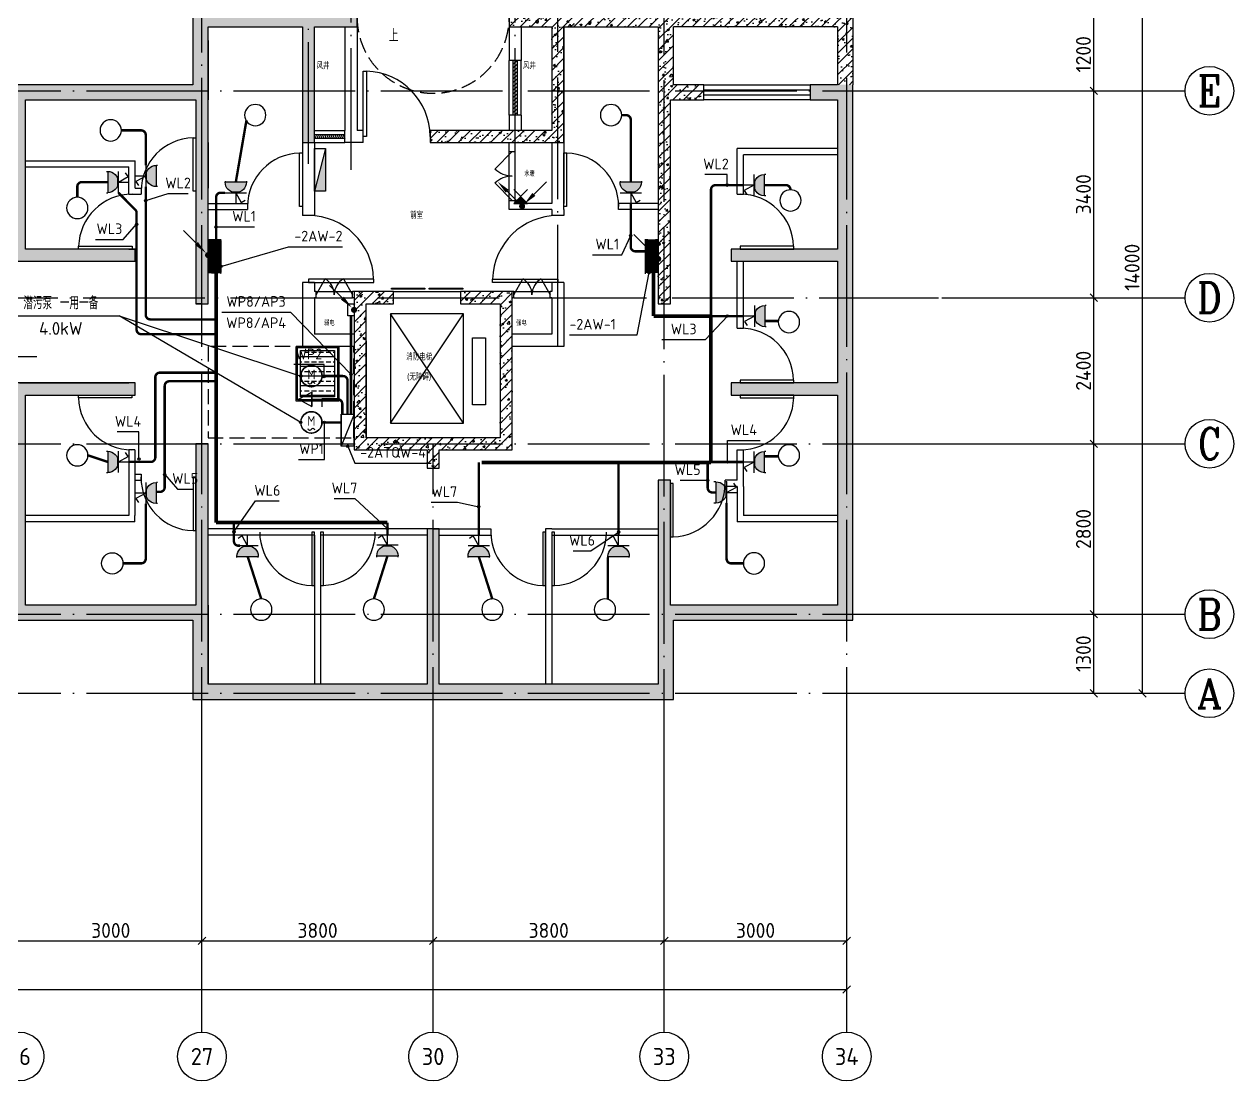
# Model space of a CAD drawing. Extents: x 1129508 to 1196731, y 2982646 to 3009272.
# Drawn here: x 1176845 to 1196731, y 2982646 to 3000007 of the extents above; entities that cross this region are included whole.
import ezdxf
from ezdxf.enums import TextEntityAlignment as Align

# ---------------------------------------------------------------- set-up
doc = ezdxf.new("R2010")
doc.units = 0
doc.header["$LTSCALE"] = 1000
for name, pattern in [('__DASH', [0.35, 0.25, -0.1]), ('DASH', [0.35, 0.25, -0.1]), ('DOTE', [2.42, 2, -0.2, 0.02, -0.2])]:
    doc.linetypes.add(name, pattern=pattern)
for name, color, linetype in [('AXIS', 3, 'Continuous'), ('AXIS_TEXT', 7, 'Continuous'), ('COLUMN', 2, 'Continuous'), ('DIM-动力', 3, 'Continuous'), ('DIM-照明', 7, 'Continuous'), ('DIM-箱柜', 7, 'Continuous'), ('DOTE', 8, 'DOTE'), ('E-LINE', 83, 'Continuous'), ('E_LINE', 83, 'Continuous'), ('EQUIP-动力', 3, 'Continuous'), ('EQUIP-插座', 3, 'Continuous'), ('EQUIP-照明', 3, 'Continuous'), ('EQUIP-箱柜', 3, 'Continuous'), ('EQUIP_消火栓', 4, 'Continuous'), ('GROUND', 150, 'Continuous'), ('LWIRE', 4, 'Continuous'), ('PUB_HATCH', 8, 'Continuous'), ('PUB_TEXT', 7, 'Continuous'), ('STAIR', 8, 'Continuous'), ('WALL', 2, 'Continuous'), ('WINDOW', 4, 'Continuous'), ('WIRE-照明', 1, 'Continuous')]:
    doc.layers.add(name, color=color, linetype=linetype)
doc.styles.add('_TCH_AXIS', font='COMPLEX', dxfattribs={"bigfont": 'GBCBIG'})
doc.styles.add('_TEL_ATTDEF', font='GBENOR', dxfattribs={"width": 0.8, "height": 3, "bigfont": 'GBCBIG'})
doc.styles.add('_TEL_DIM', font='SIMPLEX', dxfattribs={"width": 0.8, "height": 3.5, "bigfont": 'HZTXT'})
doc.styles.add('CADReader_TextStyle', font='tssdeng.shx', dxfattribs={"height": 0.2, "bigfont": 'gbcbig.shx'})
doc.styles.add('COMPLEX', font='COMPLEX')
doc.styles.get("Standard").update_dxf_attribs({"font": 'simplex.shx', "bigfont": 'gbcbig.shx'})
pattern_1 = [(45, (0, 0), (-88.3883476, 88.3883476), []), (50, (0, 0), (358.63009, -31.376067), [37.5, -412.5]), (355, (0, 0), (-69.375667, 376.096067), [30, -330]), (100.4514, (29.9, -2.6), (289.25469, 344.71977), [31.870095, -350.571056]), (46.1842, (0, 100), (533.620524, -82.75951), [56.25, -618.75]), (96.6356, (44.47, 93.1), (467.33135, 487.05894), [47.80514, -525.8565]), (351.1842, (0, 100), (467.33097, 487.0593), [45, -495]), (21, (50, 75), (298.453526, -201.309445), [37.5, -412.5]), (326, (50, 75), (121.657666, 362.57502), [30, -330]), (71.4514, (74.87, 58.22), (420.111314, 161.26525), [31.870095, -350.571056]), (37.5, (0, 0), (6.0799277, 166.446927), [0, -326, 0, -335, 0, -331.25]), (7.5, (0, 0), (131.534769, 197.205856), [0, -191, 0, -318.5, 0, -126.25]), (-32.5, (-111.5, 0), (266.911218, -11.277436), [0, -125, 0, -390, 0, -517.5]), (-42.5, (-161.5, 0), (291.593085, 50.052491), [0, -162.5, 0, -259, 0, -367.5])]

# ---------------------------------------------------------------- blocks, each defined once
blk = doc.blocks.new('_AXISO')
blk.add_circle((0, 0), 0.5)
at = {"layer": 'AXIS_TEXT', "style": 'COMPLEX', "width": 1.041667}
blk.add_attdef('A', text='', height=0.56, dxfattribs=at).set_placement((-0.25, -0.28), (0.25, -0.28), align=Align.FIT)
blk = doc.blocks.new('21325465')
at = {"layer": 'AXIS', "linetype": 'Continuous'}
for p, q in [((6334376, 289658), (6334376, 303658)), ((6335176, 289658), (6335176, 303658)), ((6334026, 299558), (6334726, 299558)), ((6334314, 299620), (6334438, 299496)), ((6334026, 296158), (6334726, 296158)), ((6334314, 296220), (6334438, 296096)), ((6334026, 293758), (6334726, 293758)), ((6334314, 293820), (6334438, 293696)), ((6334026, 290958), (6334726, 290958)), ((6334314, 291020), (6334438, 290896)), ((6331876, 289658), (6335526, 289658)), ((6331876, 289658), (6334726, 289658)), ((6334314, 289720), (6334438, 289596)), ((6335114, 289720), (6335238, 289596)), ((6319713, 284090), (6319713, 288090)), ((6323513, 284090), (6323513, 288090)), ((6327313, 284090), (6327313, 288090)), ((6330313, 284090), (6330313, 288090)), ((6330313, 284440), (6330313, 288090)), ((6330313, 285240), (6330313, 288090)), ((6319713, 285240), (6319713, 285940)), ((6323513, 285240), (6323513, 285940)), ((6327313, 285240), (6327313, 285940)), ((6275563, 285590), (6330313, 285590)), ((6319651, 285528), (6319775, 285652)), ((6323451, 285528), (6323575, 285652)), ((6327251, 285528), (6327375, 285652)), ((6330251, 285528), (6330375, 285652)), ((6275563, 284790), (6330313, 284790)), ((6330251, 284728), (6330375, 284852))]:
    blk.add_line(p, q, dxfattribs=at)
at = {"layer": 'AXIS'}
for p, q in [((6331876, 299558), (6335876, 299558)), ((6331876, 296158), (6335876, 296158)), ((6331876, 293758), (6335876, 293758)), ((6331876, 290958), (6335876, 290958)), ((6331876, 289658), (6335876, 289658))]:
    blk.add_line(p, q, dxfattribs=at)
at = {"layer": 'AXIS', "linetype": 'Continuous'}
for centre in [(6316713, 283690), (6319713, 283690), (6323513, 283690), (6327313, 283690), (6330313, 283690)]:
    blk.add_circle(centre, 400, dxfattribs=at)
at = {"layer": 'DOTE'}
for p, q in [((6319713, 288090), (6319713, 305116)), ((6321463, 298358), (6321463, 305116)), ((6322163, 298258), (6322163, 305116)), ((6324863, 298258), (6324863, 305116)), ((6325563, 295358), (6325563, 305116)), ((6327313, 288053), (6327313, 305079)), ((6330313, 288090), (6330313, 305116)), ((6274252, 299558), (6331876, 299558)), ((6274201, 296158), (6331824, 296158)), ((6274252, 293758), (6331876, 293758)), ((6323513, 288090), (6323513, 293758)), ((6274252, 290958), (6331876, 290958)), ((6274252, 289658), (6331876, 289658))]:
    blk.add_line(p, q, dxfattribs=at)
at = {"layer": 'AXIS'}
ref = blk.add_blockref('_AXISO', (6336276, 299558), dxfattribs=dict(at, xscale=800, yscale=800, zscale=800))
ref.add_attrib('A', 'E', dxfattribs={"layer": 'AXIS_TEXT', "height": 509, "style": '_TCH_AXIS'}).set_placement((6336082, 299303), (6336470, 299303), align=Align.FIT)
ref = blk.add_blockref('_AXISO', (6336276, 296158), dxfattribs=dict(at, xscale=800, yscale=800, zscale=800))
ref.add_attrib('A', 'D', dxfattribs={"layer": 'AXIS_TEXT', "height": 497, "style": '_TCH_AXIS'}).set_placement((6336075, 295909), (6336477, 295909), align=Align.FIT)
ref = blk.add_blockref('_AXISO', (6336276, 293758), dxfattribs=dict(at, xscale=800, yscale=800, zscale=800))
ref.add_attrib('A', 'C', dxfattribs={"layer": 'AXIS_TEXT', "height": 521, "style": '_TCH_AXIS'}).set_placement((6336090, 293497), (6336462, 293497), align=Align.FIT)
ref = blk.add_blockref('_AXISO', (6336276, 290958), dxfattribs=dict(at, xscale=800, yscale=800, zscale=800))
ref.add_attrib('A', 'B', dxfattribs={"layer": 'AXIS_TEXT', "height": 497, "style": '_TCH_AXIS'}).set_placement((6336075, 290709), (6336477, 290709), align=Align.FIT)
ref = blk.add_blockref('_AXISO', (6336276, 289658), dxfattribs=dict(at, xscale=800, yscale=800, zscale=800))
ref.add_attrib('A', 'A', dxfattribs={"layer": 'AXIS_TEXT', "height": 486, "style": '_TCH_AXIS'}).set_placement((6336068, 289415), (6336484, 289415), align=Align.FIT)
at = {"layer": 'AXIS', "color": 7, "style": 'CADReader_TextStyle'}
for s, rotation, p in [('1200', 90, (6334082, 300158)), ('3400', 90, (6334082, 297858)), ('14000', 90, (6334882, 296658)), ('2400', 90, (6334082, 294958)), ('2800', 90, (6334082, 292358)), ('1300', 90, (6334082, 290308)), ('3000', 360, (6318213, 285884)), ('3800', 360, (6321613, 285884)), ('3800', 360, (6325413, 285884)), ('3000', 360, (6328813, 285884))]:
    blk.add_text(s, height=245, rotation=rotation, dxfattribs=at).set_placement(p, align=Align.TOP_CENTER)
for s, p in [('26', (6316713, 283690)), ('27', (6319713, 283690)), ('30', (6323513, 283690)), ('33', (6327313, 283690)), ('34', (6330313, 283690))]:
    blk.add_text(s, height=280, dxfattribs=at).set_placement(p, align=Align.MIDDLE_CENTER)
blk = doc.blocks.new('$TwtSys$00000434')
for p, q in [((-0.5, 0.5), (-0.5, -0.5)), ((-0.5, -0.5), (0.5, 0.5)), ((0.5, 0.5), (-0.5, 0.5)), ((0.5, -0.5), (0.5, 0.5)), ((-0.5, -0.5), (0.5, -0.5))]:
    blk.add_line(p, q)
blk.add_solid([(0.5, -0.5), (0.5, 0.5), (-0.5, -0.5)])
blk = doc.blocks.new('54154')
at = {"layer": 'STAIR', "color": 4}
for p, q in [((5998902, 538852), (6000102, 540652)), ((6000102, 538852), (5998902, 540652))]:
    blk.add_line(p, q, dxfattribs=at)
for points in [[(5998902, 538852), (5998902, 540652), (6000102, 540652), (6000102, 538852)], [(5998753, 539157), (5998753, 540257), (5998540, 540257), (5998540, 539157)]]:
    blk.add_lwpolyline(points, close=True, dxfattribs=at)
blk = doc.blocks.new('A$C696D7E8D')
at = {"layer": 'E-LINE'}
h = blk.add_hatch(dxfattribs=at)
h.set_pattern_fill('ANSI33', color=256, scale=50, angle=135, style=0)
h.set_pattern_definition([(180, (815902.12, 242131.69), (-2e-13, -158.75), []), (180, (815822.75, 242211.06), (-2e-13, -158.75), [79.375, -39.6875])])
h.paths.add_polyline_path([(-530, -830), (30, -830), (30, -70), (-530, -70)])
for points in [[(-580, -880), (80, -880), (80, -20), (-580, -20)], [(-530, -830), (30, -830), (30, -70), (-530, -70)]]:
    blk.add_lwpolyline(points, close=True, dxfattribs=at)
at = {"layer": 'E_LINE'}
blk.add_lwpolyline([(-600, -900), (100, -900), (100, 0), (-600, 0)], close=True, dxfattribs=at)
at = {"layer": 'E_LINE', "linetype": '__DASH'}
blk.add_lwpolyline([(1550, 0), (1550, -1500), (-849, -1500), (-849, 0)], close=True, dxfattribs=at)
blk = doc.blocks.new('SIPIN1-1-1')
at = {"layer": 'PUB_HATCH'}
h = blk.add_hatch(dxfattribs=at)
h.set_pattern_fill('钢筋混凝土', color=256, scale=50, style=0, pattern_type=2)
h.set_pattern_definition(pattern_1)
h.paths.add_polyline_path([(-258873, 2635086), (-259123, 2635086), (-259123, 2634536), (-258423, 2634536), (-258423, 2632636), (-258223, 2632636), (-258223, 2634536), (-256673, 2634536), (-256673, 2629986), (-256473, 2629986), (-256473, 2633336), (-253673, 2633336), (-253673, 2630885), (-255473, 2630885), (-255473, 2630685), (-251673, 2630685), (-251673, 2630885), (-253473, 2630885), (-253473, 2633336), (-250673, 2633336), (-250673, 2629986), (-250473, 2629986), (-250473, 2634536), (-248923, 2634536), (-248923, 2632636), (-248723, 2632636), (-248723, 2634536), (-248023, 2634536), (-248023, 2635086), (-248273, 2635086), (-248273, 2634786), (-250723, 2634786), (-250723, 2633586), (-256423, 2633586), (-256423, 2634786), (-258873, 2634786)], flags=0)
h = blk.add_hatch(dxfattribs=at)
h.set_pattern_fill('钢筋混凝土', color=256, scale=50, style=0, pattern_type=2)
h.set_pattern_definition(pattern_1)
h.paths.add_polyline_path([(-245523, 2635086), (-245523, 2634536), (-244823, 2634536), (-244823, 2632836), (-246823, 2632836), (-246823, 2632636), (-244623, 2632636), (-244623, 2634536), (-243073, 2634536), (-243073, 2629986), (-242873, 2629986), (-242873, 2633336), (-242323, 2633336), (-242323, 2633586), (-242823, 2633586), (-242823, 2634786), (-245273, 2634786), (-245273, 2635086)], flags=0)
h = blk.add_hatch(dxfattribs=at)
h.set_pattern_fill('钢筋混凝土', color=256, scale=50, style=0, pattern_type=2)
h.set_pattern_definition(pattern_1)
h.paths.add_polyline_path([(-242823, 2634536), (-240123, 2634536), (-239973, 2634686), (-239873, 2634786), (-242823, 2634786)], flags=0)
h = blk.add_hatch(dxfattribs=at)
h.set_pattern_fill('钢筋混凝土', color=256, scale=50, style=0, pattern_type=2)
h.set_pattern_definition(pattern_1)
h.paths.add_polyline_path([(-239873, 2633586), (-239873, 2634786), (-239973, 2634686), (-240123, 2634536), (-240123, 2633586)], flags=0)
h = blk.add_hatch(dxfattribs=at)
h.set_pattern_fill('钢筋混凝土', color=256, scale=50, style=0, pattern_type=2)
h.set_pattern_definition(pattern_1)
h.paths.add_polyline_path([(-260273, 2626286), (-260473, 2626286), (-260473, 2623736), (-264073, 2623736), (-264073, 2627086), (-264273, 2627086), (-264273, 2625036), (-267023, 2625036), (-267023, 2628486), (-265273, 2628486), (-265273, 2628686), (-267023, 2628686), (-267023, 2630686), (-265273, 2630686), (-265273, 2630886), (-267023, 2630886), (-267023, 2633336), (-266573, 2633336), (-266573, 2633586), (-267273, 2633586), (-267273, 2624786), (-264323, 2624786), (-264323, 2623486), (-256423, 2623486), (-256423, 2624786), (-250723, 2624786), (-250723, 2623486), (-242823, 2623486), (-242823, 2624786), (-239873, 2624786), (-239873, 2633586), (-240573, 2633586), (-240573, 2633336), (-240123, 2633336), (-240123, 2630886), (-241873, 2630886), (-241873, 2630686), (-240123, 2630686), (-240123, 2628686), (-241873, 2628686), (-241873, 2628486), (-240123, 2628486), (-240123, 2625036), (-242873, 2625036), (-242873, 2627086), (-243073, 2627086), (-243073, 2623736), (-246673, 2623736), (-246673, 2626286), (-246873, 2626286), (-246873, 2623736), (-250473, 2623736), (-250473, 2627686), (-250673, 2627686), (-250673, 2625036), (-253473, 2625036), (-253473, 2628486), (-251673, 2628486), (-251673, 2628686), (-255473, 2628686), (-255473, 2628486), (-253673, 2628486), (-253673, 2625036), (-256473, 2625036), (-256473, 2627686), (-256673, 2627686), (-256673, 2623736), (-260273, 2623736)], flags=0)
h = blk.add_hatch(dxfattribs=at)
h.set_pattern_fill('钢筋混凝土', color=256, scale=50, style=0, pattern_type=2)
h.set_pattern_definition(pattern_1)
h.paths.add_polyline_path([(-246873, 2627286), (-246673, 2627286), (-246673, 2627586), (-245473, 2627586), (-245473, 2630186), (-246323, 2630186), (-246323, 2629986), (-245673, 2629986), (-245673, 2627786), (-247873, 2627786), (-247873, 2629986), (-247423, 2629986), (-247423, 2630186), (-248073, 2630186), (-248073, 2627586), (-246873, 2627586)], flags=0)
at = {"layer": 'COLUMN'}
for points in [[(-248023, 2634536), (-248023, 2635086)], [(-245523, 2635086), (-245523, 2634536)], [(-250723, 2634786), (-250723, 2633586)], [(-250473, 2629986), (-250473, 2634536)], [(-250473, 2634536), (-248923, 2634536)], [(-248923, 2634536), (-248923, 2632636)], [(-248723, 2632636), (-248723, 2634536)], [(-248723, 2634536), (-248023, 2634536)], [(-245523, 2634536), (-244823, 2634536)], [(-244823, 2634536), (-244823, 2632836)], [(-244623, 2632636), (-244623, 2634536)], [(-244623, 2634536), (-243073, 2634536)], [(-243073, 2634536), (-243073, 2629986)], [(-242823, 2633586), (-242823, 2634536)], [(-250723, 2633586), (-256423, 2633586)], [(-242323, 2633586), (-242823, 2633586)], [(-240123, 2633586), (-240573, 2633586)], [(-239873, 2624786), (-239873, 2633586)], [(-253473, 2630885), (-253473, 2633336)], [(-253473, 2633336), (-250673, 2633336)], [(-250673, 2633336), (-250673, 2629986)], [(-242873, 2629986), (-242873, 2633336)], [(-242873, 2633336), (-242323, 2633336)], [(-240573, 2633336), (-240123, 2633336)], [(-240123, 2633336), (-240123, 2630886)], [(-244823, 2632836), (-246823, 2632836)], [(-246823, 2632836), (-246823, 2632636)], [(-248923, 2632636), (-248723, 2632636)], [(-246823, 2632636), (-244623, 2632636)], [(-251673, 2630885), (-253473, 2630885)], [(-251673, 2630685), (-251673, 2630885)], [(-240123, 2630886), (-241873, 2630886)], [(-241873, 2630886), (-241873, 2630686)], [(-255473, 2630685), (-251673, 2630685)], [(-241873, 2630686), (-240123, 2630686)], [(-240123, 2630686), (-240123, 2628686)], [(-247423, 2630186), (-248073, 2630186)], [(-248073, 2630186), (-248073, 2627586)], [(-247423, 2629986), (-247423, 2630186)], [(-245473, 2630186), (-246323, 2630186)], [(-246323, 2630186), (-246323, 2629986)], [(-245473, 2627586), (-245473, 2630186)], [(-250673, 2629986), (-250473, 2629986)], [(-247873, 2627786), (-247873, 2629986)], [(-247873, 2629986), (-247423, 2629986)], [(-246323, 2629986), (-245673, 2629986)], [(-245673, 2629986), (-245673, 2627786)], [(-243073, 2629986), (-242873, 2629986)], [(-251673, 2628686), (-255473, 2628686)], [(-251673, 2628486), (-251673, 2628686)], [(-240123, 2628686), (-241873, 2628686)], [(-241873, 2628686), (-241873, 2628486)], [(-253473, 2625036), (-253473, 2628486)], [(-253473, 2628486), (-251673, 2628486)], [(-241873, 2628486), (-240123, 2628486)], [(-240123, 2628486), (-240123, 2625036)], [(-245673, 2627786), (-247873, 2627786)], [(-250473, 2627686), (-250673, 2627686)], [(-250673, 2627686), (-250673, 2625036)], [(-250473, 2623736), (-250473, 2627686)], [(-248073, 2627586), (-246873, 2627586)], [(-246873, 2627586), (-246873, 2627286)], [(-246673, 2627286), (-246673, 2627586)], [(-246673, 2627586), (-245473, 2627586)], [(-246873, 2627286), (-246673, 2627286)], [(-242873, 2627086), (-243073, 2627086)], [(-243073, 2627086), (-243073, 2623736)], [(-242873, 2625036), (-242873, 2627086)], [(-246673, 2626286), (-246873, 2626286)], [(-246873, 2626286), (-246873, 2623736)], [(-246673, 2623736), (-246673, 2626286)], [(-250673, 2625036), (-253473, 2625036)], [(-240123, 2625036), (-242873, 2625036)], [(-256423, 2624786), (-250723, 2624786)], [(-250723, 2624786), (-250723, 2623486)], [(-242823, 2623486), (-242823, 2624786)], [(-242823, 2624786), (-239873, 2624786)], [(-246873, 2623736), (-250473, 2623736)], [(-243073, 2623736), (-246673, 2623736)], [(-250723, 2623486), (-242823, 2623486)]]:
    blk.add_lwpolyline(points, dxfattribs=at)
at = {"layer": 'STAIR', "color": 9, "linetype": 'DASH'}
blk.add_arc((-246773, 2634696), 1250, 180, 0, dxfattribs=at)
at = {"layer": 'WALL'}
for points in [[(-250723, 2634786), (-250723, 2633586)], [(-239873, 2634786), (-239873, 2633586)], [(-248223, 2634536), (-248223, 2632836)], [(-248023, 2634536), (-248023, 2632836)], [(-245523, 2634536), (-245523, 2633986)], [(-245323, 2634536), (-245323, 2633986)], [(-244623, 2634536), (-244623, 2632636)], [(-243073, 2634536), (-243073, 2633480)], [(-240123, 2634536), (-242823, 2634536)], [(-240123, 2634536), (-240123, 2633586)], [(-250473, 2634310), (-250473, 2633336)], [(-245323, 2633986), (-245523, 2633986)], [(-250673, 2633336), (-250673, 2632638)], [(-250473, 2633336), (-250473, 2633336)], [(-243073, 2633336), (-243073, 2631636)], [(-243073, 2633336), (-243073, 2633336)], [(-245523, 2633086), (-245523, 2632836)], [(-245323, 2633086), (-245523, 2633086)], [(-245323, 2633086), (-245323, 2632836)], [(-248223, 2632636), (-248223, 2632836)], [(-247923, 2632836), (-248023, 2632836)], [(-247923, 2632636), (-247923, 2632836)], [(-250473, 2632638), (-250473, 2631886)], [(-248923, 2632636), (-248923, 2631636)], [(-248723, 2632636), (-248723, 2631636)], [(-248123, 2632636), (-248223, 2632636)], [(-247923, 2632636), (-248123, 2632636)], [(-244823, 2632636), (-244823, 2631636)], [(-244623, 2632736), (-244623, 2631636)], [(-244623, 2632736), (-244623, 2632736)], [(-250673, 2631886), (-250673, 2631886)], [(-250673, 2631786), (-250673, 2631636)], [(-250673, 2631636), (-250673, 2631636)], [(-250673, 2631636), (-250673, 2630786)], [(-248723, 2631636), (-248723, 2631436)], [(-243073, 2631636), (-243073, 2631636)], [(-248923, 2631536), (-248923, 2631436)], [(-248723, 2631436), (-248923, 2631436)], [(-244823, 2631536), (-244823, 2631436)], [(-244623, 2631436), (-244823, 2631436)], [(-244623, 2631536), (-244623, 2631436)], [(-243073, 2631536), (-243073, 2629986)], [(-251773, 2630886), (-253473, 2630886)], [(-251773, 2630885), (-251773, 2630886)], [(-250673, 2630786), (-250673, 2629986)], [(-250673, 2630786), (-250673, 2630786)], [(-250673, 2630786), (-250673, 2630786)], [(-241673, 2630686), (-240123, 2630686)], [(-241673, 2630686), (-241673, 2630686)], [(-248923, 2630336), (-248923, 2630086)], [(-248723, 2630336), (-248923, 2630336)], [(-248723, 2630336), (-248723, 2630186)], [(-248698, 2630186), (-248723, 2630186)], [(-248698, 2630086), (-248698, 2630186)], [(-248073, 2630186), (-248098, 2630186)], [(-248098, 2630086), (-248098, 2630186)], [(-245448, 2630186), (-245473, 2630186)], [(-245448, 2630086), (-245448, 2630186)], [(-244823, 2630186), (-244848, 2630186)], [(-244848, 2630086), (-244848, 2630186)], [(-244823, 2630336), (-244823, 2630186)], [(-244623, 2630336), (-244823, 2630336)], [(-244623, 2630336), (-244623, 2630086)], [(-250573, 2629986), (-250673, 2629986)], [(-248923, 2630086), (-248923, 2629286)], [(-248698, 2630086), (-248723, 2630086)], [(-248723, 2630086), (-248723, 2629486)], [(-248073, 2630086), (-248098, 2630086)], [(-245448, 2630086), (-245473, 2630086)], [(-244823, 2630086), (-244848, 2630086)], [(-244823, 2630086), (-244823, 2629486)], [(-244623, 2630086), (-244623, 2629286)], [(-248073, 2629486), (-248723, 2629486)], [(-247873, 2629378), (-247873, 2627786)], [(-244823, 2629486), (-245473, 2629486)], [(-248073, 2629286), (-248923, 2629286)], [(-248073, 2629286), (-248073, 2627586)], [(-244623, 2629286), (-245473, 2629286)], [(-253573, 2628686), (-251775, 2628686)], [(-251775, 2628686), (-251775, 2628686)], [(-248073, 2627586), (-248073, 2627586)], [(-246873, 2627586), (-246873, 2627385)], [(-246873, 2627385), (-246873, 2627385)], [(-250673, 2627086), (-250673, 2626186)], [(-250673, 2627086), (-250673, 2627086)], [(-250673, 2626186), (-250673, 2625036)], [(-250673, 2626186), (-250673, 2626186)], [(-250673, 2626186), (-250673, 2626186)], [(-246873, 2626286), (-246873, 2626186)], [(-246673, 2626286), (-246873, 2626286)], [(-246873, 2626286), (-246873, 2626286)], [(-246873, 2626186), (-246873, 2626186)], [(-246873, 2626186), (-246873, 2623736)], [(-246873, 2626186), (-246873, 2626186)], [(-246673, 2626286), (-246673, 2626286)], [(-250473, 2625036), (-250473, 2623736)], [(-250473, 2625036), (-250473, 2625036)]]:
    blk.add_lwpolyline(points, dxfattribs=at)
at = {"layer": 'WALL', "color": 30}
for points in [[(-245523, 2632486), (-245523, 2632636)], [(-245423, 2632486), (-245423, 2632636)], [(-245523, 2632486), (-245423, 2632486)], [(-240123, 2632536), (-241773, 2632536)], [(-241773, 2631786), (-241773, 2632536)], [(-240123, 2632436), (-241673, 2632436)], [(-241673, 2631786), (-241673, 2632436)], [(-253473, 2632336), (-251673, 2632336)], [(-253473, 2632236), (-251773, 2632236)], [(-251773, 2631886), (-251773, 2632236)], [(-251673, 2631886), (-251673, 2632336)], [(-251773, 2631786), (-251773, 2631886)], [(-251773, 2631786), (-251673, 2631786)], [(-251673, 2631886), (-251573, 2631886)], [(-251673, 2631786), (-251573, 2631786)], [(-251573, 2631886), (-251573, 2631786)], [(-250673, 2631886), (-250673, 2631886)], [(-250673, 2631886), (-250673, 2631786)], [(-250673, 2631786), (-250673, 2631786)], [(-241773, 2631786), (-241673, 2631786)], [(-250473, 2631636), (-249823, 2631636)], [(-249823, 2631636), (-249823, 2631536)], [(-248923, 2631636), (-248923, 2631636)], [(-248923, 2631636), (-248923, 2631536)], [(-245523, 2631536), (-245523, 2631686)], [(-245523, 2631686), (-245423, 2631686)], [(-245423, 2631636), (-245423, 2631686)], [(-244823, 2631636), (-245423, 2631636)], [(-244623, 2631636), (-244623, 2631636)], [(-244623, 2631536), (-244623, 2631636)], [(-243073, 2631636), (-243723, 2631636)], [(-243723, 2631536), (-243723, 2631636)], [(-250473, 2631536), (-249823, 2631536)], [(-248923, 2631536), (-248923, 2631536)], [(-244823, 2631536), (-245523, 2631536)], [(-244623, 2631536), (-244623, 2631536)], [(-243073, 2631536), (-243723, 2631536)], [(-251773, 2630885), (-251773, 2630886)], [(-251773, 2630886), (-251673, 2630886)], [(-251673, 2630885), (-251673, 2630886)], [(-241773, 2629586), (-241773, 2630686)], [(-241673, 2629586), (-241673, 2630686)], [(-241773, 2629586), (-241673, 2629586)], [(-251775, 2627586), (-251775, 2626506)], [(-251675, 2627586), (-251775, 2627586)], [(-251675, 2627586), (-251675, 2626506)], [(-241773, 2627086), (-241773, 2627586)], [(-241773, 2627586), (-241673, 2627586)], [(-241673, 2626986), (-241673, 2627586)], [(-251675, 2627186), (-251575, 2627186)], [(-251675, 2627186), (-251675, 2627086)], [(-251575, 2627186), (-251575, 2627086)], [(-250675, 2627186), (-250673, 2627186)], [(-250675, 2627186), (-250675, 2627086)], [(-251675, 2627086), (-251575, 2627086)], [(-250675, 2627086), (-250673, 2627086)], [(-241773, 2627086), (-241973, 2627086)], [(-241973, 2626986), (-241973, 2627086)], [(-241773, 2626986), (-241973, 2626986)], [(-241773, 2626986), (-241773, 2626406)], [(-241673, 2626986), (-241673, 2626506)], [(-251775, 2626506), (-253473, 2626506)], [(-251775, 2626406), (-253473, 2626406)], [(-251675, 2626406), (-251775, 2626406)], [(-251675, 2626406), (-251675, 2626506)], [(-240123, 2626406), (-241773, 2626406)], [(-240123, 2626506), (-241673, 2626506)], [(-248723, 2626286), (-250473, 2626286)], [(-248723, 2626186), (-250473, 2626186)], [(-248723, 2626286), (-248723, 2626286)], [(-248623, 2626286), (-248723, 2626286)], [(-248723, 2626186), (-248723, 2623736)], [(-248623, 2626286), (-248623, 2626286)], [(-246773, 2626286), (-248623, 2626286)], [(-246873, 2626186), (-248623, 2626186)], [(-248623, 2626186), (-248623, 2623736)], [(-246773, 2626286), (-245823, 2626286)], [(-246773, 2626286), (-246773, 2626286)], [(-246773, 2626286), (-246773, 2626286)], [(-246673, 2626186), (-245823, 2626186)], [(-245823, 2626286), (-245823, 2626186)], [(-244923, 2626286), (-244923, 2626286)], [(-244823, 2626286), (-244923, 2626286)], [(-244923, 2626286), (-244923, 2626286)], [(-244923, 2626286), (-244923, 2626186)], [(-244923, 2626186), (-244923, 2623736)], [(-244823, 2626286), (-244823, 2626286)], [(-244823, 2626286), (-243073, 2626286)], [(-244823, 2626186), (-243073, 2626186)], [(-244823, 2626186), (-244823, 2623736)]]:
    blk.add_lwpolyline(points, dxfattribs=at)
at = {"layer": 'WINDOW', "linetype": 'Continuous'}
for p, q in [((-245523, 2633086), (-245523, 2633986)), ((-245456, 2633086), (-245456, 2633986)), ((-245323, 2633086), (-245323, 2633986)), ((-245456, 2633867), (-245389, 2633925)), ((-245456, 2633806), (-245389, 2633864)), ((-245456, 2633745), (-245389, 2633803)), ((-245456, 2633684), (-245389, 2633741)), ((-245456, 2633622), (-245389, 2633680)), ((-245456, 2633561), (-245389, 2633619)), ((-245456, 2633500), (-245389, 2633558)), ((-245456, 2633439), (-245389, 2633497)), ((-245456, 2633378), (-245389, 2633435)), ((-245456, 2633316), (-245389, 2633374)), ((-242323, 2633503), (-240573, 2633503)), ((-242323, 2633419), (-240573, 2633419)), ((-245456, 2633255), (-245389, 2633313)), ((-245456, 2633194), (-245389, 2633252)), ((-245456, 2633133), (-245389, 2633191)), ((-245439, 2633086), (-245389, 2633129)), ((-248723, 2632836), (-248223, 2632836)), ((-248723, 2632769), (-248223, 2632769)), ((-248723, 2632753), (-248699, 2632703)), ((-248697, 2632769), (-248665, 2632703)), ((-248663, 2632769), (-248631, 2632703)), ((-248629, 2632769), (-248597, 2632703)), ((-248595, 2632769), (-248563, 2632703)), ((-248561, 2632769), (-248529, 2632703)), ((-248527, 2632769), (-248495, 2632703)), ((-248493, 2632769), (-248461, 2632703)), ((-248459, 2632769), (-248427, 2632703)), ((-248425, 2632769), (-248393, 2632703)), ((-248391, 2632769), (-248359, 2632703)), ((-248357, 2632769), (-248325, 2632703)), ((-248323, 2632769), (-248291, 2632703)), ((-248289, 2632769), (-248257, 2632703)), ((-248723, 2632636), (-248223, 2632636)), ((-245755, 2632203), (-245473, 2632486)), ((-245523, 2631686), (-245523, 2632486)), ((-245423, 2631686), (-245423, 2632486)), ((-245755, 2631969), (-245473, 2631686)), ((-248698, 2630136), (-248548, 2630396)), ((-248248, 2630396), (-248098, 2630136)), ((-245448, 2630136), (-245298, 2630396)), ((-244998, 2630396), (-244848, 2630136)), ((-248698, 2630186), (-248098, 2630186)), ((-247423, 2630186), (-246323, 2630186)), ((-245448, 2630186), (-244848, 2630186)), ((-248698, 2630086), (-248098, 2630086)), ((-245448, 2630086), (-244848, 2630086))]:
    blk.add_line(p, q, dxfattribs=at)
for points in [[(-245456, 2633928), (-245389, 2633986), (-245389, 2633086)], [(-247868, 2632736), (-247923, 2632736), (-247923, 2633809), (-247868, 2633809), (-247868, 2632736)], [(-240573, 2633336), (-242323, 2633336), (-242323, 2633586), (-240573, 2633586), (-240573, 2633336)], [(-248255, 2632769), (-248223, 2632703), (-248723, 2632703)], [(-250673, 2631836), (-250718, 2631836), (-250718, 2632714), (-250673, 2632714), (-250673, 2631836)], [(-248923, 2631586), (-248968, 2631586), (-248968, 2632464), (-248923, 2632464), (-248923, 2631586)], [(-244578, 2631586), (-244623, 2631586), (-244623, 2632464), (-244578, 2632464), (-244578, 2631586)], [(-251723, 2630931), (-251723, 2630886), (-252601, 2630886), (-252601, 2630931), (-251723, 2630931)], [(-241723, 2630931), (-241723, 2630886), (-240845, 2630886), (-240845, 2630931), (-241723, 2630931)], [(-248823, 2630391), (-248823, 2630336), (-247750, 2630336), (-247750, 2630391), (-248823, 2630391)], [(-244723, 2630391), (-244723, 2630336), (-245795, 2630336), (-245795, 2630391), (-244723, 2630391)], [(-246910, 2630245), (-246910, 2630224), (-247460, 2630224), (-247460, 2630245), (-246910, 2630245)], [(-246286, 2630224), (-246836, 2630224), (-246836, 2630245), (-246286, 2630245), (-246286, 2630224)], [(-241723, 2628731), (-241723, 2628686), (-240845, 2628686), (-240845, 2628731), (-241723, 2628731)], [(-251725, 2628486), (-251725, 2628441), (-252602, 2628441), (-252602, 2628486), (-251725, 2628486)], [(-241723, 2628486), (-241723, 2628441), (-240845, 2628441), (-240845, 2628486), (-241723, 2628486)], [(-250675, 2627136), (-250720, 2627136), (-250720, 2626259), (-250675, 2626259), (-250675, 2627136)], [(-242828, 2627036), (-242873, 2627036), (-242873, 2626159), (-242828, 2626159), (-242828, 2627036)], [(-248723, 2626236), (-248768, 2626236), (-248768, 2625358), (-248723, 2625358), (-248723, 2626236)], [(-248578, 2626236), (-248623, 2626236), (-248623, 2625358), (-248578, 2625358), (-248578, 2626236)], [(-244923, 2626236), (-244968, 2626236), (-244968, 2625358), (-244923, 2625358), (-244923, 2626236)], [(-244778, 2626236), (-244823, 2626236), (-244823, 2625358), (-244778, 2625358), (-244778, 2626236)]]:
    blk.add_lwpolyline(points, dxfattribs=at)
for centre, radius, start, end in [((-247895, 2632736), 1072, 0, 88.5307), ((-250696, 2631836), 877, 91.4693, 180), ((-248946, 2631586), 878, 91.4693, 180), ((-244600, 2631586), 878, 0, 88.5307), ((-245473, 2632486), 400, 225, 270), ((-245473, 2631686), 400, 90, 135), ((-251723, 2630909), 878, 90, 178.5307), ((-241723, 2630909), 877, 1.4693, 90), ((-248823, 2630364), 1072, 1.4693, 90), ((-244723, 2630364), 1072, 90, 178.5307), ((-248698, 2630136), 300, 0, 60), ((-248098, 2630136), 300, 120, 180), ((-245448, 2630136), 300, 0, 60), ((-244848, 2630136), 300, 120, 180), ((-241723, 2628709), 877, 1.4693, 90), ((-251725, 2628464), 878, 181.4693, 270), ((-241723, 2628464), 878, 270, 358.5307), ((-250698, 2627136), 878, 180, 268.5307), ((-242850, 2627036), 878, 271.4693, 360), ((-248746, 2626236), 878, 179.9964, 268.5272), ((-248601, 2626236), 877, 271.4657, 359.9964), ((-244946, 2626236), 878, 180.0036, 268.5343), ((-244801, 2626236), 878, 271.4728, 0.0036)]:
    blk.add_arc(centre, radius, start, end, dxfattribs=at)
at = {"layer": 'DOTE'}
blk.add_blockref('21325465', (-6570286, 2333928), dxfattribs=at)
at = {"layer": 'DOTE', "xscale": -1}
blk.add_blockref('54154', (5752629, 2089170), dxfattribs=at)
at = {"layer": 'EQUIP_消火栓', "xscale": -700, "yscale": 180, "zscale": 700, "rotation": 90}
blk.add_blockref('$TwtSys$00000434', (-248633, 2632186), dxfattribs=at)
at = {"layer": 'GROUND', "xscale": -1}
blk.add_blockref('A$C696D7E8D', (-248923, 2629286), dxfattribs=at)
at = {"layer": 'PUB_TEXT', "style": 'CADReader_TextStyle'}
for s, height, p in [('风井', 106.5, (-248690, 2633843)), ('风井', 106.5, (-245296, 2633843)), ('水暖', 85.2, (-245273, 2632080)), ('前室', 106.5, (-247151, 2631386)), ('弱电', 85.2, (-248565, 2629627)), ('强电', 85.2, (-245407, 2629630)), ('消防电梯', 106.5, (-247216, 2629057)), ('(无障碍)', 106.5, (-247201, 2628728))]:
    blk.add_text(s, height=height, dxfattribs=at).set_placement(p)
at = {"layer": 'STAIR', "style": 'CADReader_TextStyle'}
blk.add_text('上', height=210, dxfattribs=at).set_placement((-247423, 2634396), align=Align.MIDDLE_CENTER)
blk = doc.blocks.new('$equip$00001147')
blk.add_circle((0, 0), 0.5)
at = {"flags": 9}
blk.add_attdef('A', (0, 0), '', height=0.00002, dxfattribs=at)
blk = doc.blocks.new('$equip_U$00000132(PC-202208021735)')
for p, q in [((-0.5, 1.05), (-0.5, 1)), ((-0.5, 1), (0.5, 1)), ((0.5, 1.05), (0.5, 1)), ((0.5, 0.5), (-0.5, 0.5)), ((-0.255, 0.037), (-0.441, 0.158)), ((0, 0.5), (-0.255, 0.037)), ((0, 0.5), (0, 0))]:
    blk.add_line(p, q)
blk.add_arc((0, 1), 0.5, 180, 0)
for points in [[(0.433, 0.75), (-0.433, 0.75), (0.5, 1), (-0.5, 1)], [(0.25, 0.567), (-0.25, 0.567), (0.433, 0.75), (-0.433, 0.75)], [(0, 0.5), (0, 0.5), (0.25, 0.567), (-0.25, 0.567)]]:
    blk.add_solid(points)
at = {"color": 7, "style": '_TEL_DIM', "flags": 1}
for tag in ['A', 'REMARK']:
    blk.add_attdef(tag, text='', height=0.0000286, dxfattribs=at).set_placement((0, 0), align=Align.MIDDLE_CENTER)
blk = doc.blocks.new('$equip$00001241')
for p, q in [((-0.5, 1), (-0.5, 1.1)), ((-0.5, 1), (0.5, 1)), ((0.5, 1), (0.5, 1.1)), ((-0.5, 0.5), (0.5, 0.5)), ((-0.255, 0.037), (-0.441, 0.158)), ((0, 0.5), (-0.255, 0.037)), ((0, 0.5), (0, 0))]:
    blk.add_line(p, q)
blk.add_arc((0, 0.999), 0.5, 180, 0)
for points in [[(0.433, 0.75), (-0.433, 0.75), (0.5, 1), (-0.5, 1)], [(0.25, 0.567), (-0.25, 0.567), (0.433, 0.75), (-0.433, 0.75)], [(0, 0.5), (0, 0.5), (0.25, 0.567), (-0.25, 0.567)]]:
    blk.add_solid(points)
at = {"layer": 'EQUIP-照明'}
for p in [(0, 1), (-0.5, 0.5), (0, 0), (0.5, 0.5)]:
    blk.add_point(p, dxfattribs=at)
at = {"layer": 'EQUIP-照明', "flags": 9}
blk.add_attdef('A', (0, 0), '', height=0.00002, dxfattribs=at)
blk = doc.blocks.new('$equip_U$00000139(PC-202208021735)')
for p, q in [((0, 1.09), (-0.358, 1.09)), ((0, 0), (-0.335, 0.614)), ((0.335, 0.614), (-0.335, 0.614)), ((0, 0.614), (0, 1.09)), ((0, 0), (0.335, 0.614))]:
    blk.add_line(p, q)
at = {"const_width": 0.0571}
blk.add_lwpolyline([(-0.335, 0.614), (0.335, 0.614)], dxfattribs=at)
blk.add_lwpolyline([(-0.335, 0.614), (0.335, 0.614)], dxfattribs=at)
at = {"color": 7, "style": '_TEL_DIM', "flags": 1}
for tag in ['A', 'REMARK']:
    blk.add_attdef(tag, text='', height=0.0000286, dxfattribs=at).set_placement((0, 0), align=Align.MIDDLE_CENTER)
blk = doc.blocks.new('交流电动机')
blk.add_circle((32521, 15011), 200)
for start, end in [(90, 270), (270, 90)]:
    blk.add_arc((32521, 15011), 200, start, end)
blk = doc.blocks.new('$equip_U$00000250(PC-202208021735)')
for centre, radius, start, end in [((-0.071, -0.35), 0.0768, 17.2272, 184.2164), ((0.076, -0.305), 0.0769, 197.2591, 5.1179)]:
    blk.add_arc(centre, radius, start, end)
for p in [(-0.5, 0), (0, 0.5), (0.5, 0), (0, -0.5)]:
    blk.add_point(p)
at = {"xscale": 0.0025, "yscale": 0.0025, "zscale": 0.0025}
blk.add_blockref('交流电动机', (-81.302, -37.526), dxfattribs=at)
at = {"color": 7, "style": '_TEL_DIM'}
blk.add_attdef('$TEXT$', text='', height=0.45, dxfattribs=at).set_placement((0, 0.074), align=Align.MIDDLE_CENTER)
at = {"color": 7, "style": '_TEL_DIM', "flags": 1}
for tag in ['A', 'REMARK']:
    blk.add_attdef(tag, text='', height=0.000025, dxfattribs=at).set_placement((0, 0), align=Align.MIDDLE_CENTER)
blk = doc.blocks.new('$equip$00002942')
for p, q in [((-0.75, 0.6), (-0.75, 0)), ((-0.75, 0), (0.75, 0.6)), ((0.75, 0.6), (-0.75, 0.6)), ((0.75, 0), (0.75, 0.6)), ((-0.75, 0), (0.75, 0))]:
    blk.add_line(p, q)
at = {"const_width": 0.0571}
blk.add_lwpolyline([(-0.75, 0.6), (-0.75, 0), (0.75, 0), (0.75, 0.6), (-0.75, 0.6), (-0.75, 0)], dxfattribs=at)
for p in [(0, 0.6), (-0.75, 0.3), (0, 0), (0.75, 0.3)]:
    blk.add_point(p)
at = {"color": 7, "style": '_TEL_DIM', "flags": 1}
for tag in ['A', 'REMARK']:
    blk.add_attdef(tag, text='', height=0.00002, dxfattribs=at).set_placement((0, 0), align=Align.MIDDLE_CENTER)
blk = doc.blocks.new('$TelecSys$00000078')
for p, q in [((1.15, 1.15), (0.55, 0.55)), ((0.104, 0.104), (0.104, 0.104)), ((-0.104, -0.104), (-0.104, -0.104))]:
    blk.add_line(p, q)
at = {"const_width": 0.142}
blk.add_lwpolyline([(-0.071, 0, 1), (0.071, 0, 1)], format="xyb", close=True, dxfattribs=at)
blk.add_solid([(0.62, 0.48), (0.48, 0.62), (0.1, 0.1)])
at = {"width": 0.8, "flags": 9}
blk.add_attdef('A', (0, 0), '', height=0.00002, dxfattribs=at)
blk = doc.blocks.new('*X6')
at = {"color": 0}
for p, q in [((-250, 33), (-83, 200)), ((-250, 68), (-118, 200)), ((-250, 104), (-154, 200)), ((-250, 139), (-189, 200)), ((-250, 174), (-224, 200)), ((-247, 0), (-47, 200)), ((-212, 0), (-12, 200)), ((-177, 0), (23, 200)), ((-141, 0), (59, 200)), ((-106, 0), (94, 200)), ((-71, 0), (129, 200)), ((-35, 0), (165, 200)), ((0, 0), (200, 200)), ((35, 0), (235, 200)), ((71, 0), (250, 179)), ((106, 0), (250, 144)), ((141, 0), (250, 109)), ((177, 0), (250, 73)), ((212, 0), (250, 38)), ((247, 0), (250, 3))]:
    blk.add_line(p, q, dxfattribs=at)
blk = doc.blocks.new('$equip$00002943')
for p, q in [((-0.75, 0.6), (-0.75, 0)), ((0.75, 0.6), (-0.75, 0.6)), ((0.75, 0), (0.75, 0.6)), ((-0.75, 0), (0.75, 0))]:
    blk.add_line(p, q)
for points, const_width in [([(-0.75, 0.3), (0.75, 0.3)], 0.6), ([(-0.75, 0.6), (-0.75, 0), (0.75, 0), (0.75, 0.6), (-0.75, 0.6), (-0.75, 0)], 0.0571)]:
    blk.add_lwpolyline(points, dxfattribs=dict(const_width=const_width))
for p in [(0, 0.6), (-0.75, 0.3), (0, 0), (0.75, 0.3)]:
    blk.add_point(p)
at = {"xscale": 0.00300000000061118, "yscale": 0.00300000000061118, "zscale": 0.00300000000061118}
blk.add_blockref('*X6', (0, 0), dxfattribs=at)
at = {"color": 7, "style": '_TEL_DIM', "flags": 1}
for tag in ['A', 'REMARK']:
    blk.add_attdef(tag, text='', height=0.00002, dxfattribs=at).set_placement((0, 0), align=Align.MIDDLE_CENTER)
blk = doc.blocks.new('$TelecSys$00000079')
for p, q in [((0.7, 0.7), (0, 0)), ((0.104, 0.104), (0.104, 0.104)), ((-0.104, -0.104), (-0.104, -0.104))]:
    blk.add_line(p, q)
at = {"const_width": 0.142}
blk.add_lwpolyline([(-0.071, 0, 1), (0.071, 0, 1)], format="xyb", close=True, dxfattribs=at)
blk.add_solid([(0.63, 0.77), (0.77, 0.63), (1.15, 1.15)])
at = {"width": 0.8, "flags": 9}
blk.add_attdef('A', (0, 0), '', height=0.00002, dxfattribs=at)
blk = doc.blocks.new('$equip_U$00000170(LAPTOP-PAG9TL6L)')
h = blk.add_hatch(color=256)
h.dxf.hatch_style = 1
h.paths.add_polyline_path([(0, 0.323), (-0.323, 0), (0.323, 0)])
for p, q in [((-0.323, 0.646), (0.323, 0)), ((-0.323, 0), (0.323, 0.646)), ((-0.323, 0), (0.323, 0))]:
    blk.add_line(p, q)
at = {"color": 7, "style": '_TEL_DIM', "flags": 1}
for tag in ['A', 'REMARK']:
    blk.add_attdef(tag, text='', height=0.0000286, dxfattribs=at).set_placement((0, 0), align=Align.MIDDLE_CENTER)

msp = doc.modelspace()

# ---------------------------------------------------------------- linework, layer by layer
msp.add_lwpolyline([(1182168, 2995213), (1182168, 2995413), (1182268, 2995413), (1182268, 2995213)], close=True)
at = {"layer": 'DIM-动力', "linetype": 'Continuous'}
for p, q in [((1176486, 2995218), (1178408, 2995218)), ((1175129, 2994546), (1177051, 2994546))]:
    msp.add_line(p, q, dxfattribs=at)
msp.add_lwpolyline([(1181391, 2993464), (1178408, 2995218), (1181393, 2994226)], dxfattribs=at)
for centre in [(1181393, 2994226), (1181391, 2993464)]:
    msp.add_circle(centre, 20, dxfattribs=at)
at = {"layer": 'DIM-照明', "linetype": 'Continuous'}
for p, q in [((1180000, 2996677), (1180632, 2996677)), ((1187630, 2992513), (1188082, 2992513))]:
    msp.add_line(p, q, dxfattribs=at)
for points in [[(1188402, 2997363), (1188402, 2997536), (1188034, 2997536)], [(1178843, 2997108), (1179210, 2997224), (1179539, 2997224)], [(1178020, 2996470), (1178473, 2996470), (1178693, 2996719)], [(1186188, 2996219), (1186673, 2996219), (1186817, 2996534)], [(1180093, 2995277), (1181221, 2995277), (1182218, 2994254)], [(1187327, 2994825), (1188046, 2994825), (1188406, 2995211)], [(1181775, 2994218), (1181775, 2994413), (1181277, 2994413)], [(1178731, 2992863), (1178731, 2993308), (1178373, 2993308)], [(1181355, 2992857), (1181781, 2992857), (1181781, 2993464)], [(1188406, 2992813), (1188406, 2993168), (1188943, 2993168)], [(1179155, 2992607), (1179363, 2992368), (1179621, 2992368)], [(1180293, 2991666), (1180650, 2992173), (1181037, 2992173)], [(1181939, 2992212), (1182282, 2992212), (1182817, 2991716)], [(1183538, 2992153), (1183966, 2992153), (1184318, 2992078)], [(1185869, 2991353), (1186163, 2991353), (1186617, 2991663)]]:
    msp.add_lwpolyline(points, dxfattribs=at)
for centre in [(1188402, 2997363), (1178843, 2997108), (1178693, 2996719), (1180000, 2996677), (1186817, 2996534), (1188406, 2995211), (1181775, 2994218), (1182218, 2994254), (1181781, 2993464), (1178731, 2992863), (1188406, 2992813), (1179155, 2992607), (1188082, 2992513), (1184318, 2992078), (1182817, 2991716), (1180293, 2991666), (1186617, 2991663)]:
    msp.add_circle(centre, 20, dxfattribs=at)
at = {"layer": 'DIM-箱柜', "linetype": 'Continuous'}
for points in [[(1180078, 2996027), (1181189, 2996351), (1182078, 2996351)], [(1185809, 2994903), (1186921, 2994903), (1187117, 2995926)], [(1182163, 2993073), (1182282, 2992797), (1183536, 2992797)]]:
    msp.add_lwpolyline(points, dxfattribs=at)
for centre in [(1180078, 2996027), (1187117, 2995926), (1182163, 2993073)]:
    msp.add_circle(centre, 20, dxfattribs=at)
at = {"layer": 'WIRE-照明', "const_width": 40}
for points in [[(1186817, 2997413), (1186817, 2998438, 0.414214), (1186742, 2998513), (1186668, 2998513)], [(1178443, 2998263), (1178768, 2998263, -0.414214), (1178843, 2998188), (1178843, 2997688)], [(1177718, 2997163), (1177718, 2997338, -0.414214), (1177793, 2997413), (1178218, 2997413)], [(1178843, 2997339), (1178843, 2995232, 0.414214), (1178918, 2995157), (1180000, 2995157)], [(1188668, 2997363), (1188211, 2997363, 0.414214), (1188136, 2997288), (1188136, 2995211)], [(1189018, 2997363), (1189368, 2997363, -0.414214), (1189443, 2997288), (1189443, 2997286)], [(1180000, 2994914), (1178768, 2994914, -0.414214), (1178693, 2994989), (1178693, 2996906, 0.19807), (1178671, 2996959), (1178393, 2997239)], [(1180149, 2997238), (1180075, 2997238, 0.414214), (1180000, 2997163), (1180000, 2996451)], [(1187058, 2996275), (1186892, 2996275, -0.414214), (1186817, 2996350), (1186817, 2997063)], [(1180000, 2994282), (1179076, 2994282, 0.414304), (1179001, 2994207), (1179001, 2992890, -0.414304), (1178926, 2992815), (1178568, 2992815)], [(1180000, 2994140), (1179230, 2994140, 0.414284), (1179155, 2994065), (1179155, 2992399, -0.414214), (1179080, 2992324), (1179018, 2992324)], [(1182161, 2993598), (1182161, 2994151, 0.414214), (1182086, 2994226), (1181743, 2994226)], [(1182075, 2993598), (1182075, 2993769, 0.414214), (1182000, 2993844), (1181738, 2993844)], [(1188082, 2992806), (1188082, 2992388, 0.414214), (1188157, 2992313), (1188218, 2992313)], [(1178468, 2991148), (1178768, 2991148, 0.414214), (1178843, 2991223), (1178843, 2992129)], [(1188393, 2992138), (1188393, 2991223, 0.414214), (1188468, 2991148), (1188668, 2991148)], [(1180293, 2991818), (1180293, 2991513, 0.414214), (1180368, 2991438), (1180393, 2991438)]]:
    msp.add_lwpolyline(points, format="xyb", dxfattribs=at)
for points in [[(1180324, 2997413), (1180499, 2998428)], [(1182218, 2995213), (1182218, 2993598)], [(1188676, 2995211), (1188136, 2995211)], [(1189244, 2995131), (1189026, 2995131)], [(1181741, 2993464), (1182058, 2993464)], [(1178218, 2992815), (1177893, 2992923)], [(1189244, 2992906), (1189026, 2992906)], [(1184318, 2991613), (1184318, 2992806)], [(1186617, 2991613), (1186617, 2992806)], [(1188676, 2992813), (1188136, 2992813)], [(1182817, 2991613), (1182817, 2991818)], [(1180518, 2991263), (1180743, 2990562)], [(1182817, 2991270), (1182593, 2990561)], [(1184318, 2991263), (1184543, 2990557)], [(1186442, 2991246), (1186442, 2990550)]]:
    msp.add_lwpolyline(points, dxfattribs=at)
at = {"layer": 'WIRE-照明', "color": 4, "const_width": 60}
for points in [[(1180000, 2995926), (1180000, 2991818)], [(1187192, 2995926), (1187192, 2995211)], [(1188136, 2995211), (1187192, 2995211)], [(1188136, 2992806), (1188136, 2995211)], [(1184368, 2992806), (1188136, 2992806)], [(1180000, 2991818), (1182817, 2991818)]]:
    msp.add_lwpolyline(points, dxfattribs=at)

# ---------------------------------------------------------------- block references
msp.add_blockref('SIPIN1-1-1', (1430341, 365427))
at = {"layer": 'EQUIP-动力'}
ref = msp.add_blockref('$equip_U$00000250(PC-202208021735)', (1181568, 2994226), dxfattribs=dict(at, xscale=-350, yscale=350, zscale=350, rotation=359.9999999998013))
ref.add_attrib('$TEXT$', 'M', dxfattribs={"layer": '0', "color": 7, "height": 158, "rotation": 360, "style": '_TEL_ATTDEF'}).set_placement((1181568, 2994252), align=Align.MIDDLE_CENTER)
at = {"layer": 'EQUIP-动力', "xscale": -350, "yscale": 350, "zscale": 350, "rotation": 269.9999999998013}
msp.add_blockref('$equip_U$00000139(PC-202208021735)', (1181357, 2993844), dxfattribs=at)
at = {"layer": 'EQUIP-动力'}
ref = msp.add_blockref('$equip_U$00000250(PC-202208021735)', (1181566, 2993464), dxfattribs=dict(at, xscale=-350, yscale=350, zscale=350, rotation=359.9999999998013))
ref.add_attrib('$TEXT$', 'M', dxfattribs={"layer": '0', "color": 7, "height": 158, "rotation": 360, "style": '_TEL_ATTDEF'}).set_placement((1181566, 2993490), align=Align.MIDDLE_CENTER)
at = {"layer": 'EQUIP-插座', "xscale": -350, "yscale": 350, "zscale": 350}
for name, p, rotation in [('$equip_U$00000132(PC-202208021735)', (1178668, 2997513), 269.9999999998016), ('$equip_U$00000132(PC-202208021735)', (1178568, 2997413), 89.99999999980145), ('$equip_U$00000132(PC-202208021735)', (1188668, 2997363), 269.9999999998013), ('$equip_U$00000132(PC-202208021735)', (1180324, 2997063), 359.9999999998013), ('$equip_U$00000132(PC-202208021735)', (1186817, 2997063), 359.9999999998013), ('$equip_U$00000132(PC-202208021735)', (1188676, 2995211), 269.9999999998013), ('$equip_U$00000132(PC-202208021735)', (1178568, 2992815), 89.99999999980145), ('$equip_U$00000132(PC-202208021735)', (1188668, 2992813), 269.9999999998013), ('$equip_U$00000132(PC-202208021735)', (1178668, 2992304), 269.9999999998013), ('$equip$00001241', (1188568, 2992313), 89.99999999980135), ('$equip_U$00000132(PC-202208021735)', (1180518, 2991613), 180), ('$equip_U$00000132(PC-202208021735)', (1182817, 2991620), 180), ('$equip_U$00000132(PC-202208021735)', (1184318, 2991613), 180), ('$equip_U$00000132(PC-202208021735)', (1186617, 2991613), 180)]:
    msp.add_blockref(name, p, dxfattribs=dict(at, rotation=rotation))
at = {"layer": 'EQUIP-照明'}
for name, p, xscale, yscale, zscale, rotation in [('$equip$00001147', (1180643, 2998513), -350, 350, 350, 359.9999999998013), ('$equip$00001147', (1186493, 2998513), -350, 350, 350, 359.9999999998013), ('$equip$00001147', (1178268, 2998263), -350, 350, 350, 359.9999999998013), ('$equip_U$00000170(LAPTOP-PAG9TL6L)', (1185007, 2997063), 350.0000000000001, 350.0000000000001, 350.0000000000001, 3.32514795041808e-05), ('$equip$00001147', (1189443, 2997111), -350, 350, 350, 359.9999999998013), ('$equip$00001147', (1177718, 2996988), -350, 350, 350, 359.9999999998013), ('$equip$00001147', (1189418, 2995113), -350, 350, 350, 359.9999999998013), ('$equip$00001147', (1177718, 2992923), -350, 350, 350, 359.9999999998013), ('$equip$00001147', (1189418, 2992923), -350, 350, 350, 359.9999999998013), ('$equip$00001147', (1188843, 2991148), -350, 350, 350, 359.9999999998013), ('$equip$00001147', (1180743, 2990388), -350, 350, 350, 359.9999999998013), ('$equip$00001147', (1182593, 2990388), -350, 350, 350, 359.9999999998013), ('$equip$00001147', (1184543, 2990388), -350, 350, 350, 359.9999999998013), ('$equip$00001147', (1186393, 2990388), -350, 350, 350, 359.9999999998013)]:
    msp.add_blockref(name, p, dxfattribs=dict(at, xscale=xscale, yscale=yscale, zscale=zscale, rotation=rotation))
at = {"layer": 'EQUIP-照明', "xscale": 350, "yscale": 350, "zscale": 350}
msp.add_blockref('$equip$00001147', (1178293, 2991148), dxfattribs=at)
at = {"layer": 'EQUIP-箱柜', "xscale": -350, "yscale": 350, "zscale": 350}
for name, p, rotation in [('$equip$00002943', (1179868, 2996188), 269.9999999998013), ('$equip$00002943', (1187268, 2996188), 89.99999999980135), ('$equip$00002942', (1182268, 2993336), 89.99999999980135)]:
    msp.add_blockref(name, p, dxfattribs=dict(at, rotation=rotation))
at = {"layer": 'LWIRE', "yscale": 350, "zscale": 350}
for name, xscale in [('$TelecSys$00000079', -350), ('$TelecSys$00000078', 350)]:
    msp.add_blockref(name, (1185031, 2997017), dxfattribs=dict(at, xscale=xscale))
at = {"layer": 'LWIRE', "xscale": -350, "yscale": 350, "zscale": 350, "rotation": 359.9999999998013}
for p in [(1179868, 2996213), (1187268, 2996151), (1182268, 2995313)]:
    msp.add_blockref('$TelecSys$00000078', p, dxfattribs=at)

# ---------------------------------------------------------------- texts
at = {"layer": 'DIM-动力', "color": 7, "style": 'CADReader_TextStyle'}
msp.add_text('潜污泵 一用一备', height=210, dxfattribs=at).set_placement((1177447, 2995533), align=Align.TOP_CENTER)
msp.add_text('4.0kW', height=210, dxfattribs=at).set_placement((1177447, 2994903), align=Align.CENTER)
at = {"layer": 'DIM-照明', "style": 'CADReader_TextStyle'}
for s, p in [('WL2', (1188218, 2997799)), ('WL2', (1179375, 2997486)), ('WL1', (1180460, 2996940)), ('WL3', (1178246, 2996733)), ('WL1', (1186431, 2996482)), ('WP8/AP3', (1180657, 2995539)), ('WL3', (1187687, 2995087)), ('WP2', (1181526, 2994676)), ('WL4', (1178552, 2993570)), ('WL4', (1188675, 2993431)), ('WP1', (1181568, 2993120)), ('WL5', (1187751, 2992776)), ('WL5', (1179492, 2992631)), ('WL6', (1180843, 2992435)), ('WL7', (1182111, 2992474)), ('WL7', (1183752, 2992415)), ('WL6', (1186016, 2991615))]:
    msp.add_text(s, height=175, dxfattribs=at).set_placement(p, align=Align.TOP_CENTER)
msp.add_text('WP8/AP4', height=175, dxfattribs=at).set_placement((1180657, 2995014), align=Align.CENTER)
at = {"layer": 'DIM-箱柜', "style": 'CADReader_TextStyle'}
msp.add_text('-2AW-2', height=175, dxfattribs=at).set_placement((1182078, 2996613), align=Align.TOP_RIGHT)
msp.add_text('-2AW-1', height=175, dxfattribs=at).set_placement((1185809, 2995165), align=Align.TOP_LEFT)
msp.add_text('-2ATQW-4', height=175, dxfattribs=at).set_placement((1182909, 2993060), align=Align.TOP_CENTER)

doc.saveas('drawing.dxf')
